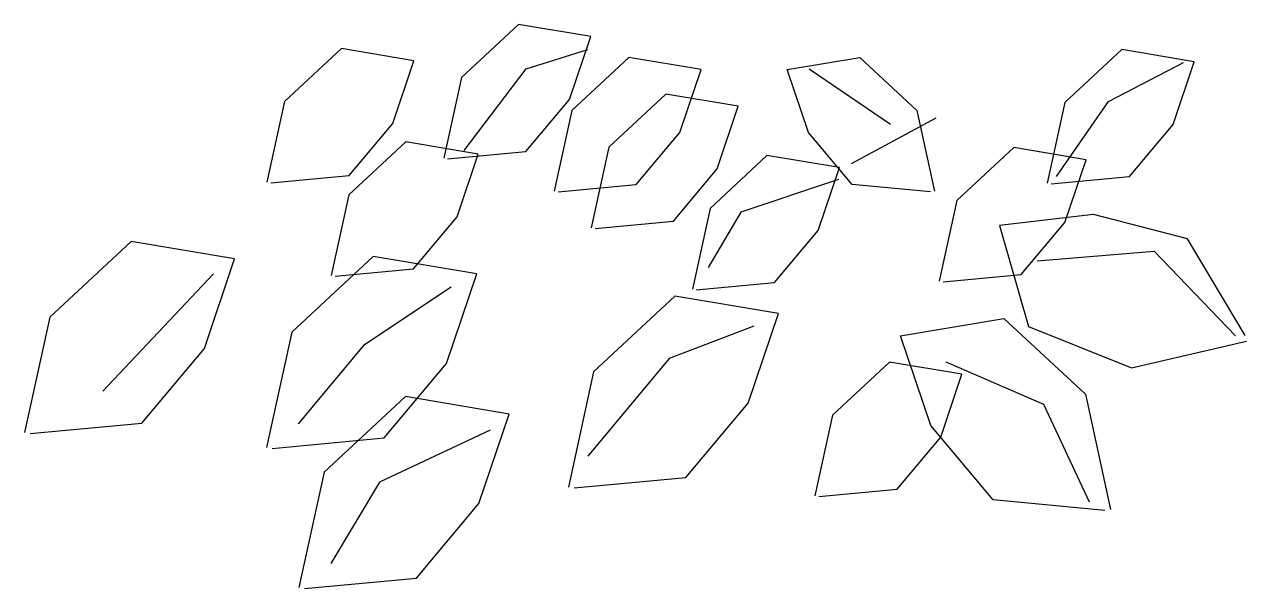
# Model space of a CAD drawing. Extents: x -0.345 to 0.339, y -0.173 to 0.142.
import ezdxf

# ---------------------------------------------------------------- set-up
doc = ezdxf.new("R2010")
doc.units = 0
doc.layers.get('0').update_dxf_attribs({"color": 8, "linetype": 'CONTINUOUS'})

msp = doc.modelspace()

# ---------------------------------------------------------------- linework, layer by layer
at = {"color": 0}
for p, q in [((-0.06392, 0.11729), (-0.02931, 0.12821)), ((-0.09852, 0.07178), (-0.06392, 0.11729)), ((0.09452, 0.11729), (0.14005, 0.08634)), ((0.26207, 0.09909), (0.30395, 0.12093)), ((0.23293, 0.05722), (0.26207, 0.09909)), ((0.1182, 0.0645), (0.16555, 0.08998)), ((0.11091, 0.05539), (0.05628, 0.03719)), ((0.05628, 0.03719), (0.03807, 0.00624)), ((0.222, 0.00988), (0.28756, 0.01534)), ((0.28756, 0.01534), (0.33309, -0.03199)), ((-0.23875, 0.0026), (-0.30066, -0.06293)), ((-0.1058, -0.00468), (-0.15497, -0.03745)), ((0.06356, -0.02653), (0.01621, -0.04473)), ((-0.15497, -0.03745), (-0.1914, -0.08114)), ((0.01621, -0.04473), (-0.02931, -0.09934)), ((0.17101, -0.04655), (0.22565, -0.07022)), ((0.22565, -0.07022), (0.25114, -0.12483)), ((-0.08395, -0.08478), (-0.14587, -0.11391)), ((-0.14587, -0.11391), (-0.17318, -0.15942))]:
    msp.add_line(p, q, dxfattribs=at)
for points in [[(-0.10779, 0.06705), (-0.06398, 0.07115), (-0.03955, 0.10029), (-0.02769, 0.1354), (-0.06824, 0.14221), (-0.10013, 0.11257), (-0.11002, 0.06743)], [(-0.20679, 0.05359), (-0.16297, 0.05769), (-0.13854, 0.08683), (-0.12668, 0.12194), (-0.16723, 0.12875), (-0.19912, 0.09911), (-0.20901, 0.05397)], [(-0.04604, 0.04861), (-0.00222, 0.05271), (0.02221, 0.08185), (0.03407, 0.11696), (-0.00649, 0.12377), (-0.03837, 0.09413), (-0.04826, 0.04899)], [(0.16239, 0.04861), (0.11857, 0.05271), (0.09414, 0.08185), (0.08228, 0.11696), (0.12284, 0.12377), (0.15472, 0.09413), (0.16461, 0.04899)], [(0.22991, 0.05298), (0.27372, 0.05709), (0.29815, 0.08623), (0.31002, 0.12134), (0.26946, 0.12814), (0.23758, 0.0985), (0.22768, 0.05336)], [(-0.02527, 0.0281), (0.01854, 0.0322), (0.04297, 0.06134), (0.05484, 0.09645), (0.01428, 0.10326), (-0.0176, 0.07362), (-0.0275, 0.02848)], [(-0.17074, 0.00132), (-0.12693, 0.00542), (-0.1025, 0.03456), (-0.09064, 0.06967), (-0.13119, 0.07648), (-0.16308, 0.04684), (-0.17297, 0.0017)], [(0.03135, -0.00625), (0.07517, -0.00214), (0.0996, 0.027), (0.11146, 0.06211), (0.0709, 0.06891), (0.03902, 0.03927), (0.02913, -0.00587)], [(0.1694, -0.00187), (0.21322, 0.00223), (0.23765, 0.03137), (0.24951, 0.06648), (0.20895, 0.07329), (0.17707, 0.04365), (0.16718, -0.00149)], [(0.33838, -0.03181), (0.30623, 0.02222), (0.25365, 0.03588), (0.20107, 0.02967), (0.21715, -0.02684), (0.27494, -0.04981), (0.33925, -0.03491)], [(-0.34143, -0.08664), (-0.27884, -0.08078), (-0.24394, -0.03915), (-0.22699, 0.01101), (-0.28493, 0.02073), (-0.33048, -0.02161), (-0.34461, -0.08609)], [(-0.20593, -0.09501), (-0.14333, -0.08915), (-0.10844, -0.04752), (-0.09149, 0.00264), (-0.14943, 0.01236), (-0.19497, -0.02998), (-0.2091, -0.09447)], [(-0.03708, -0.11712), (0.02552, -0.11125), (0.06041, -0.06962), (0.07736, -0.01947), (0.01942, -0.00974), (-0.02612, -0.05209), (-0.04025, -0.11657)], [(0.26002, -0.12967), (0.19742, -0.12381), (0.16253, -0.08218), (0.14558, -0.03202), (0.20352, -0.0223), (0.24906, -0.06464), (0.26319, -0.12912)], [(0.09984, -0.12187), (0.14366, -0.11776), (0.16809, -0.08862), (0.17995, -0.05351), (0.13939, -0.0467), (0.10751, -0.07634), (0.09762, -0.12148)], [(-0.18784, -0.17338), (-0.12524, -0.16751), (-0.09035, -0.12588), (-0.0734, -0.07573), (-0.13134, -0.06601), (-0.17688, -0.10835), (-0.19101, -0.17283)]]:
    msp.add_lwpolyline(points, dxfattribs=at)

doc.saveas('drawing.dxf')
